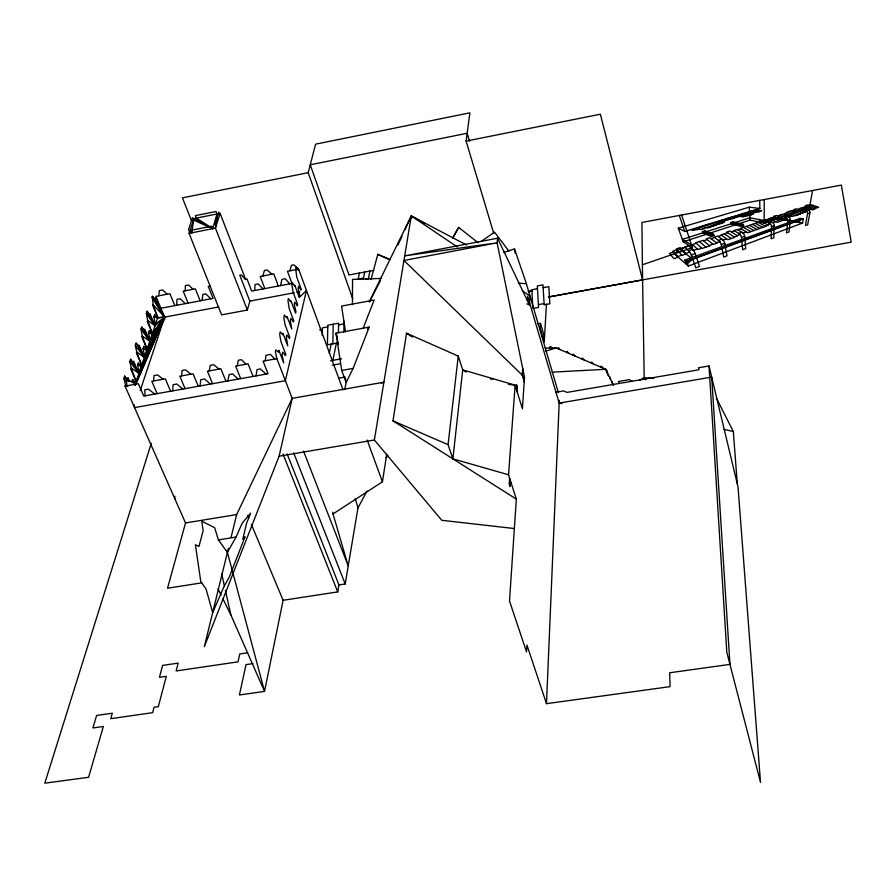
<?xml version="1.0" encoding="UTF-8"?>
<svg xmlns="http://www.w3.org/2000/svg" width="896" height="896" viewBox="0 0 896 896"><rect width="100%" height="100%" fill="white"/><g stroke="black" fill="none" stroke-linecap="round" stroke-linejoin="round"><path stroke-width="1.34" d="M759.73 200.39L759.853 208.454L749.258 207.178L678.261 228.2L683.256 241.819L749.997 220.102L764.176 223.026L764.221 199.55M352.453 304.606L352.542 279.418L381.573 278.421M600.645 367.058L601.07 366.184L601.742 366.475L602.829 367.987M343.862 332.069L344.008 321.261M338.442 332.707L338.598 323.232L327.813 325.203L327.421 344.803L338.285 342.854M332.853 343.829L333.2 324.218M322.224 335.642L322.392 327.869L327.779 326.883M770.202 223.944A12.006 6.294 -12.2 0 1 771.557 226.61L771.131 238.806L773.774 237.787L774.178 224.616A12.656 6.63 -12.1 0 0 772.71 222.656L771.624 221.973L768.824 222.947A11.178 5.846 -12.2 0 1 770.246 223.933M185.181 290.774L185.394 285.611L188.642 284.995L193.043 289.274M527.341 300.586L527.643 296.117L559.16 403.099L711.682 377.082L729.949 664.384L669.682 672.773L670.074 686.65L546.493 703.662L559.283 400.355M172.782 390.846L173.074 384.698L176.915 384.014L182.75 389.054M546.459 304.091L544.219 342.014L540.176 328.261L540.478 323.344L537.734 323.826M790.328 219.89L790.238 218.915A10.853 5.667 -11.8 0 0 788.805 217.045L787.685 216.406L785.086 217.302A9.722 5.074 -11.9 0 1 786.554 218.221A10.326 5.387 -11.9 0 1 787.774 220.808L786.542 232.859L789.006 231.907L790.328 219.89L787.752 220.819M176.613 305.278L177.016 299.342L180.152 298.749L185.349 303.632M254.677 290.506L255.08 284.514L258.194 283.92L263.066 288.926M516.342 499.117L392.997 420.862L406.515 333.222L458.259 356.093L462.728 369.88L515.122 385.134L508.547 474.779L516.342 499.117L509.499 601.003L526.546 651.941L526.926 645.03L546.493 703.662M524.518 377.328L403.95 260.478L497.112 242.827L404.701 255.864L497.549 238.235L497.112 242.827L524.518 377.328L522.402 408.789L515.122 385.134L508.357 384.362M526.781 303.834L529.379 304.853L529.984 295.926L522.256 290.718M522.682 368.312L522.2 375.267L524.205 381.875M509.634 478.139L509.197 484.109L509.992 486.584L510.216 483.437L511.056 482.586M516.286 388.931L516.578 384.899L517.462 392.728M216.978 213.987L215.981 226.442L215.006 223.944L218.725 212.24L219.677 214.715L216.978 213.987L216.026 211.512L195.395 215.622L196.358 218.086L212.733 228.682L216.978 213.987L215.432 228.144L247.363 310.05L221.603 314.877L189.067 233.352L194.029 218.546L220.102 213.371L245.739 279.698M411.051 218.702L411.286 215.925L466.536 245M153.53 380.968L154.011 375.581L157.539 374.942L163.24 379.21M200.122 385.93L200.715 379.725L204.702 379.008L210.347 384.093M181.541 375.894L182.09 370.485L185.528 369.858L190.87 374.214M508.547 474.779L452.872 458.842L462.728 369.88L466.166 372.12M452.872 458.842L448.067 444.651L458.259 356.093M158.738 295.826L159.387 290.595L162.68 289.957L167.171 294.213M191.89 232.792L193.525 220.058L192.55 217.594L188.563 229.443L189.549 231.918L191.89 232.792L190.904 230.317L211.758 226.195L212.733 228.682L194.029 218.546M809.883 212.912L809.85 211.96A9.083 4.715 -11.5 0 0 808.181 210.022L804.944 210.426A8.355 4.346 -11.5 0 1 806.445 211.266A8.758 4.547 -11.5 0 1 807.565 213.741L805.448 225.568L807.688 224.706L809.883 212.912L807.542 213.741M493.774 233.442L466.099 141.086L469.896 112.818L315.582 144.178L308.202 172.682L352.744 298.794M202.003 300.474L202.899 294.426L205.778 293.877L210.93 298.794M265.227 360.752L266.067 355.23L270.491 354.424L274.826 359.016M800.061 218.366L799.445 222.533L772.688 217.638L764.187 220.506L749.862 217.773L682.371 239.389L691.566 244.989L679.448 249.077L674.307 253.837L688.374 266.034L802.57 223.059L803.264 218.826L800.061 218.366L684.88 260.086L686.616 264.51L692.608 258.966L679.448 249.077M303.554 451.147L348.23 565.902L333.01 513.946L382.435 481.802L386.702 454.272M256.032 375.894L257.029 369.578L260.366 368.973L266.09 374.091M514.36 528.55L441.773 520.296L374.371 440.003L411.286 215.925L424.514 223.53M253.008 663.589L246.03 664.619L239.411 694.994L264.533 691.398L283.114 600.286L337.736 591.898L338.934 584.92L345.195 583.957L357.963 507.965L366.968 490.963M227.965 380.934L229.074 374.606L232.669 373.968L238.123 379.109M209.227 370.888L210.224 365.366L213.763 364.728L219.061 369.107M237.294 365.803L238.302 360.27L241.494 359.688L246.075 364.213M812.571 190.501L809.502 207.48L764.176 223.026M333.01 513.946L332.763 512.165M344.87 389.122L346.136 382.514L353.125 368.402L369.23 327.085L336.045 333.155L341.712 370.44L346.136 382.514L345.005 377.026M368.323 279.16L369.891 271.062M280.616 285.6L281.826 279.44L285.275 278.779L289.811 283.864M363.16 279.597L364.65 272.037M359.419 273.022L358.21 279.07L363.462 278.096M332.662 361.245L336.515 342.653M329.291 353.259L331.262 343.918M228.402 548.33L204.344 646.643L279.126 456.187L292.197 398.35L276.864 358.646L275.374 351.758L275.834 349.899L278.421 352.218L278.88 350.325L283.718 362.925L282.083 354.827L282.722 352.173L285.466 355.622L285.779 354.256L280.974 341.701L279.664 334.298L280.269 331.822L282.666 334.779L282.99 333.424L287.762 345.946L286.317 337.21L286.854 334.958L289.531 338.498L289.811 337.31L285.085 324.834L283.819 317.352L284.39 315.022L286.742 317.979L287.078 316.613L291.771 329.056L290.293 320.634L290.842 318.349L293.462 321.933L293.754 320.746L289.094 308.336L287.963 300.474L288.434 298.558L290.685 301.784L290.931 300.776L295.557 313.13L295.915 311.64L294.224 304.259L294.75 302.075L297.304 305.805L297.64 304.36L293.059 292.04L291.872 284.57L292.331 282.677L294.526 285.981L294.739 285.107L299.298 297.394L306.454 290.45L285.376 380.71L134.557 407.613L134.378 404.891M299.298 297.394L299.701 295.691L298.099 288.131L298.558 286.238L301.034 290.102L301.235 289.229L296.722 276.987L295.714 268.912L296.184 266.997L298.357 270.234L298.626 269.136L293.821 264.869L291.357 265.339L290.013 270.782M231.045 537.522L236.656 514.562L292.197 398.35L383.891 382.189L381.304 383.242M371.022 279.518L377.798 254.374L390.018 259.504M247.363 310.05L249.805 301.112L239.77 275.206L241.382 274.904L245.19 279.328L247.005 278.981L251.675 291.077L291.984 283.45L287.459 271.264L298.626 269.136L343 389.85M262.898 275.957L264.387 270.502L267.109 269.976L271.947 274.232M128.778 381.539L124.678 376.085L123.883 378.381L125.518 384.798L125.059 386.12L185.528 522.95L167.53 588.235L201.958 582.826M151.256 443.374L44.8 783.182L88.603 777.28L103.354 726.477L92.915 727.955L96.611 715.467L112.325 713.216L110.757 718.67L152.634 712.678L154.078 707.235L158.346 706.63L166.298 676.323L159.443 677.331L162.613 665.403L178.17 663.107L176.142 670.958L237.989 661.853L239.747 653.979L247.654 652.814M220.102 213.371L215.432 228.144L189.067 233.352M140.224 390.566L164.629 317.139L155.926 296.352L169.904 293.686L174.832 305.614M134.915 385.336L157.786 317.509L153.104 304.584L152.342 296.285L154.941 299.219L164.629 317.139L164.73 319.928M135.565 384.798L164.629 317.139L152.342 296.285L160.429 309.691L160.91 308.258L213.058 298.39L208.253 286.373L210.246 285.992M151.894 297.55L164.629 317.139L139.272 372.4L137.57 364.773L138.253 362.746L141.288 366.43L164.629 317.139L218.792 306.947M157.606 318.035L154.65 314.563L153.877 316.837L157.606 318.035L164.629 317.139L144.738 356.216L143.024 348.723L143.875 346.226L146.731 350.291L164.629 317.139L153.104 304.584L152.768 305.57L157.786 317.509L164.629 317.139L135.341 385.134M146.362 313.533L155.019 325.73L147.157 311.226L146.362 313.533L147.661 320.387L155.019 325.73L164.629 317.139L150.125 340.234L148.467 332.718L149.206 330.546L152.051 334.51L164.629 317.139L155.378 324.643L153.877 316.837M127.456 379.142L127.982 377.63L129.595 381.315M133.179 362.533L130.502 359.296L129.752 361.446L131.275 368.054L138.925 373.43L133.179 362.533L133.616 361.234L138.925 373.43L164.629 317.139L152.387 333.536L147.28 321.518L147.661 320.387L152.387 333.536M138.813 346.114L136.114 343.112L135.307 345.43L136.763 352.072L144.346 357.358L138.813 346.114L139.126 345.229L144.346 357.358L164.629 317.139L149.8 341.208L142.274 336.078L140.974 329.09L141.658 327.096L144.278 330.243L149.8 341.208L140.974 329.09M144.278 330.243L144.648 329.157L149.8 341.208L141.658 327.096M149.576 314.832L149.946 313.746L155.019 325.73L147.157 311.226M154.941 299.219L155.434 297.786L160.429 309.691M363.294 327.891L374.158 300.048L341.589 306.085L345.509 331.766M135.733 382.906L132.586 379.4L131.914 381.394L135.733 382.906L164.629 317.139L147.09 349.238L141.904 337.154L142.274 336.078L147.09 349.238M136.181 381.584L131.275 368.054L130.827 369.354L136.181 381.584L164.629 317.139L141.702 365.221L136.427 353.058L136.763 352.072L141.702 365.221M236.062 537.04L242.2 523.174L250.589 513.15L246.523 523.555L242.771 539.37L245.056 536.76L229.253 577.192L224.213 586.096L212.677 612.595L206.035 588.941L200.794 581.661L195.384 544.779L198.99 546.414L203.146 530.622L201.734 521.158L214.648 527.666L218.4 539.896L227.405 552.384L236.062 537.04L218.4 539.896M397.97 245.034L402.024 236.174M404.914 229.846L411.286 215.925L457.251 246.904M369.275 301.773L411.286 215.925M369.443 301.84L380.296 280.885M452.973 237.608L458.685 227.427L478.027 242.67M452.581 238.078L458.685 227.427M367.562 329.157L369.23 327.085M385.93 457.699L388.17 456.03M481.23 241.45L494.514 232.12L508.883 251.082M639.43 380.352L644.19 377.642L653.822 378.47M684.88 260.086L686.638 261.554L803.264 218.826M685.462 261.587L799.859 219.766M692.44 249.413L688.498 250.779L689.662 252.134A39.368 21 -14.1 0 1 691.41 255.237L695.15 253.355A37.61 20.037 -14 0 0 692.843 249.85L692.653 249.626M719.656 241.629A22.042 11.67 -13.2 0 1 721.291 244.563L724.752 243.331L724.45 242.346A22.758 12.051 -13.2 0 0 722.613 239.781L722.165 239.378M744.643 236.219L745.696 248.606L742.683 249.771L741.451 237.362L744.643 236.219L744.419 235.256A17.371 9.15 -12.7 0 0 742.605 232.826L742.123 232.456M771.534 226.61L774.323 225.613M813.624 208.611L815.898 207.816M685.765 253.49L689.797 252.078L684.846 247.117L688.71 245.818L693.47 250.41L697.379 249.043M716.363 242.782L719.925 241.539L714.19 237.227L717.618 236.074L723.106 240.061L726.566 238.851M737.005 235.558L740.275 234.416L734.082 230.53L737.24 229.466L743.131 233.061L746.312 231.952M767.738 224.806L770.594 223.81L763.829 220.506L766.595 219.576L773.002 222.634L775.779 221.67M784.291 219.016L786.923 218.098L779.912 215.096L782.477 214.222L789.118 217.011L791.683 216.115M804.462 211.96L806.848 211.12L799.59 208.466L801.92 207.682L808.774 210.146L811.104 209.328M677.678 256.592L681.845 255.125M701.758 248.181L697.906 249.525L692.507 244.53L696.259 243.275M709.296 245.538L712.981 244.25M794.931 215.522L792.4 216.406L785.008 213.371L787.517 212.531M799.915 213.774L802.357 212.912M734.227 237.082L737.554 235.917L729.904 230.978L726.667 232.064L734.608 237.328L727.798 239.725L721.011 234.931L727.63 232.702M765.453 226.117L768.342 225.109L759.954 220.92L757.12 221.861L765.856 226.33L747.634 232.747L740.354 228.413L758.195 222.41M782.23 220.226L784.907 219.285L776.194 215.477L773.573 216.35L782.667 220.416L777.213 222.331L769.328 218.658L774.682 216.854M718.424 240.408L721.918 239.198M738.651 233.397L741.854 232.288M642.41 264.779L692.451 247.621L681.565 215.029M673.624 251.966L669.491 253.366L673.938 258.686L678.194 257.186L672.896 251.138L676.939 249.782M703.584 240.8L707.168 239.59M792.434 210.874L794.842 210.056M806.49 206.136L804.216 206.898L812.627 209.866L814.934 209.059L805.28 205.71L807.52 204.96L816.469 208.006L818.72 207.222L810.97 204.624L808.741 205.374M681.206 248.73L685.138 247.408M711.032 238.661L714.526 237.485M731.237 231.84L734.44 230.754M761.421 221.648L764.232 220.707M777.728 216.149L780.326 215.264M797.653 209.418L800.016 208.622M689.158 246.254L692.978 244.966M718.144 236.454L721.538 235.312M737.811 229.813L740.925 228.76M767.211 219.867L769.944 218.949M783.115 214.491L785.658 213.64M802.581 207.917L804.888 207.133M503.821 252.459L514.506 248.898L526.4 283.73L558.275 392.235M711.278 236.488L713.933 235.603L713.642 234.304L704.917 230.843L702.419 231.638L702.744 232.87L711.278 236.488L710.976 235.189L702.419 231.638M741.25 226.498L743.579 225.725L743.478 224.448L733.096 221.906L730.867 222.611L731.035 223.81L741.25 226.498L741.126 225.221L743.478 224.448M710.976 235.189L713.642 234.304M715.859 224.918L718.704 224.034M721.549 223.16L724.315 222.298L719.152 220.92M759.315 211.422L761.667 210.683L755.339 209.843M710.461 226.856L713.373 225.938M745.405 216.149L742.862 216.955L736.288 215.678M748.474 215.454L745.942 216.25L738.752 214.917M750.994 214.67L753.469 213.898L746.01 212.699M545.821 351.154L556.158 347.917L605.808 369.275L613.413 385.381M750.478 213.416L752.898 212.666M756.414 212.083L754.006 212.834L748.373 211.971M704.021 228.525L707 227.595M695.968 229.578L692.933 230.518L690.85 229.589M724.472 220.786L730.632 218.882M734.048 217.806L736.613 217.011M699.53 228.872L696.517 229.802L693.829 228.682M722.355 221.771L725.066 220.931L721.806 220.114M739.76 216.35L737.218 217.134L733.79 216.44M678.261 228.2L684.779 231.448L759.853 208.454M308.202 172.682L182.426 197.859L191.688 221.189M466.099 141.086L600.354 114.218L642.589 279.888L644.19 377.642L645.882 379.792M373.822 270.323L348.981 274.982L310.24 164.808L467.152 133.269L469.538 141.254M249.805 301.112L294.325 292.734M297.013 292.23L299.712 291.715M365.792 279.104L368.424 278.611M338.565 324.923L343.974 323.938M537.488 288.702L531.843 289.733L532.874 308.448L538.563 307.429L537.331 285.914L542.976 284.883L544.163 304.819L549.864 303.789L548.8 286.642L543.144 287.672M528.091 291.155L532.123 290.427M319.659 329.862L322.358 329.37M528.539 291.861L531.922 291.245M548.531 297.046L642.589 279.888L641.906 222.454L841.344 185.102L851.2 242.144L548.934 296.834M538.406 304.606L544.096 303.576M125.059 386.12L138.365 383.712L143.752 396.054L268.027 373.744L263.088 361.133L276.864 358.646M330.568 360.741L341.544 358.792M341.712 370.44L353.125 368.402M332.293 365.187L340.547 363.72M490.549 379.221L493.203 378.75M338.453 378.235L343.896 377.272M555.968 392.246L563.685 390.925L567.022 392.403L698.992 369.757L698.51 367.763L709.016 365.96L738.024 486.931L760.514 782.398L726.813 652.277L709.005 365.904M279.126 456.187L374.371 440.003M185.528 522.95L236.656 514.562M552.037 372.165L605.808 369.275L608.205 375.827M545.194 348.107L556.158 347.917M518.246 283.136L526.4 283.73M753.043 210.549L759.875 211.501L757.49 212.24L750.725 211.254M743.613 213.427L751.442 214.749L748.933 215.533L741.194 214.166M802.57 223.059L772.688 217.638M559.16 403.099L561.893 403.648M731.259 217.213L734.754 217.963L731.304 219.027L727.877 218.254M724.069 429.397L733.32 431.525L737.296 483.896M725.278 219.038L728.011 219.688M730.867 222.611L743.579 225.725M716.464 221.749L721.93 223.272L719.118 224.157L713.742 222.578M710.998 223.418L716.442 225.098L713.552 225.994L708.221 224.269M705.41 225.131L710.875 226.99L707.918 227.92L702.565 226.005M699.686 226.878L704.29 228.626L701.266 229.566L696.774 227.774M789.264 211.411L797.922 214.827M713.933 235.603L705.23 232.064L704.917 230.843M143.024 348.723L146.731 350.291M392.997 420.862L448.067 444.651M137.57 364.773L141.288 366.43M377.798 254.374L388.83 259.325M193.525 220.058L209.126 227.069M772.027 217.75L779.957 221.368M148.467 332.718L152.051 334.51M542.203 335.877L544.51 337.075L540.478 323.344M755.317 223.373L762.922 227.36M632.106 381.237L629.171 379.669L618.475 381.506L619.013 383.488M752.405 224.358L759.954 228.413M135.755 384.194L128.509 380.218L126.504 380.576L126.862 385.795M749.448 225.355L756.93 229.466M746.458 226.363L753.872 230.552M743.422 227.382L750.781 231.638M683.256 241.819L692.451 247.621M125.518 384.798L127.758 386.254M406.515 333.222L412.362 337.042M724.349 233.811L731.226 238.515M154.829 394.061L148.355 389.155L144.794 389.794L145.018 395.819M699.406 241.562L705.925 247.162M123.883 378.381L126.47 381.517M129.752 361.446L138.925 373.43L130.502 359.296M135.307 345.43L144.346 357.358L136.114 343.112M124.678 376.085L127.579 380.688M716.374 398.082L733.32 431.525M552.16 347.984L550.917 346.718L549.987 346.73L549.494 348.029M217.997 588.806L221.054 595.011M222.891 598.741L230.854 614.891L264.533 691.398L227.024 550.883M497.549 238.235L529.379 304.853M584.114 359.946L582.355 358.042L582.03 359.05M157.147 393.646L151.805 381.282L165.323 378.84L170.61 391.227M560.168 349.642L558.376 347.693L558.085 348.746M185.069 388.64L179.827 376.208L193.066 373.811L198.262 386.266M593.331 363.91L591.595 362.006L591.282 363.026M247.565 515.334L248.64 517.91M251.339 524.35L283.114 600.286M568.837 353.371L567.067 351.422L566.776 352.486M212.542 383.701L207.402 371.213L220.875 368.782L225.96 381.293M188.093 303.106L183.21 291.155L195.35 288.837L200.189 300.821M575.086 356.059L573.339 354.122L573.07 355.197M240.699 378.65L235.67 366.094L248.08 363.854L253.064 376.432M283.035 454.115L337.736 591.898M287.123 453.914L338.934 584.92M293.664 452.861L345.195 583.957M686.638 261.554L688.374 266.034M264.824 288.59L260.198 276.472L273.773 273.874L278.354 286.026M367.181 440.082L382.435 481.802M691.398 255.248L695.822 267.837L699.485 266.426L695.33 253.837M679.28 215.466L684.779 231.448M607.331 372.501L606.446 370.093L606.558 370.866M610.602 379.445L609.661 376.802L609.829 377.787M612.965 384.44L612.024 381.819L612.203 382.816M355.298 498.546L357.963 507.965M337.512 338.531L336.045 333.155L338.285 344.12M221.738 573.922L224.47 586.208M225.389 590.307L230.854 614.891M721.269 244.574L723.722 257.085L726.992 255.83L724.752 243.331M514.506 248.898L515.166 252.974M733.096 221.906L733.253 223.093M516.578 384.899L517.037 388.618M749.258 207.178L749.997 220.102M174.787 496.205L174.944 498.982M739.95 234.528A16.688 8.803 -12.8 0 1 741.474 237.362M738.909 233.565A15.915 8.389 -12.8 0 1 739.995 234.517M718.659 240.598A20.922 11.077 -13.2 0 1 719.701 241.618M709.666 245.851L702.117 248.494L695.722 242.794L703.035 240.341L709.666 245.851M800.397 213.965L795.413 215.712L786.789 212.24L791.706 210.594L800.397 213.965M686.202 253.949L682.091 255.394L676.189 248.954L680.154 247.632L686.202 253.949M716.867 243.174L713.238 244.451L706.283 238.885L709.8 237.709L716.867 243.174M805.101 212.195L802.693 213.046L793.688 209.619L796.062 208.824L805.101 212.195"/></g></svg>
